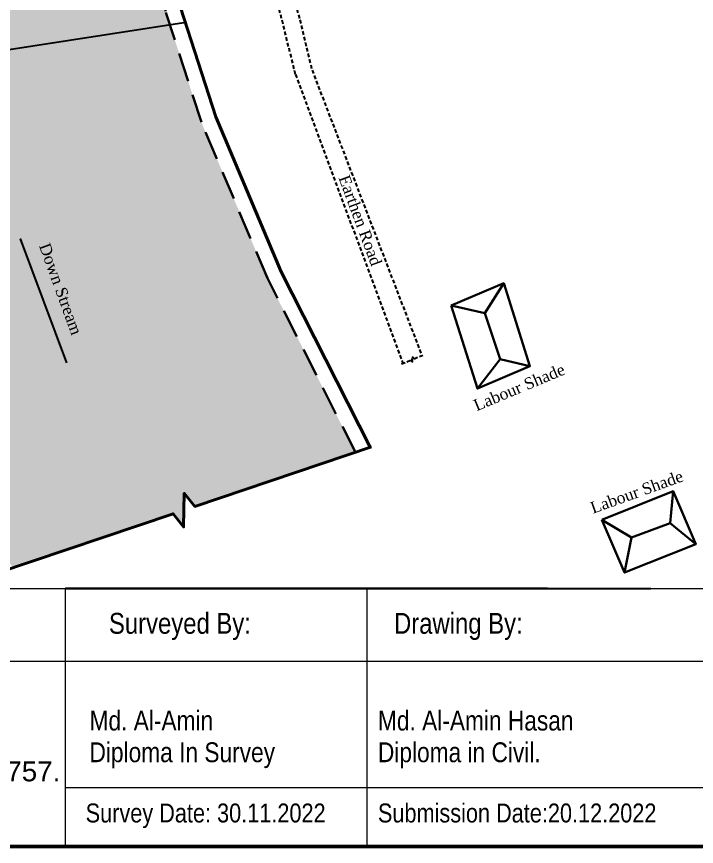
# Model space of a CAD drawing. Header units: inches. Extents: x 771028 to 773337, y 2500430 to 2500783.
# Drawn here: x 772407.6 to 772496.1, y 2500433.5 to 2500541.5 of the extents above; entities that cross this region are included whole.
import ezdxf
from ezdxf import colors
from ezdxf.entities.mleader import LeaderData, LeaderLine
from ezdxf.enums import TextEntityAlignment as Align
from ezdxf.math import Vec2, Vec3

# ---------------------------------------------------------------- set-up
doc = ezdxf.new("R2010")
doc.units = ezdxf.units.IN
doc.header["$MEASUREMENT"] = 0
doc.header["$PDMODE"] = 98
doc.header["$PDSIZE"] = 0.2
doc.linetypes.add('DASHED', pattern=[0.75, 0.5, -0.25])
doc.linetypes.add('DASHED2', pattern=[0.375, 0.25, -0.125])
for name, color, linetype in [('Chainage_TXT', 7, 'Continuous'), ('katcha road', 3, 'Continuous'), ('text', 7, 'Continuous'), ('TEXTO', 7, 'Continuous'), ('Water Body', 4, 'Continuous')]:
    doc.layers.add(name, color=color, linetype=linetype)
for name, color, linetype, lineweight in [('KHAL+RIVER BANK', 160, 'Continuous', 18), ('SHED', 7, 'Continuous', 30), ('Water Line', 4, 'DASHED', 18)]:
    doc.layers.add(name, color=color, linetype=linetype, lineweight=lineweight)
doc.styles.get("Standard").update_dxf_attribs({"font": 'arial.ttf', "height": 1})
doc.styles.add('SWIS', font='swissc.ttf')
doc.styles.add('text', font='arial.ttf')
doc.styles.add('TR', font='times.ttf')
doc.dimstyles.get("Standard").update_dxf_attribs({"dimtxt": 0.18, "dimasz": 0.18, "dimexe": 0.18, "dimexo": 0.0625, "dimgap": 0.09, "dimtad": 0, "dimtih": 1, "dimtoh": 1, "dimzin": 0, "dimdsep": 46, "dimtxsty": 'Standard', "dimcen": 0.09, "dimadec": 0, "dimazin": 0, "dimtfac": 1, "dimtofl": 0, "dimtmove": 0, "dimatfit": 3, "dimfxl": 1, "dimtolj": 1, "dimtzin": 0, "dimarcsym": 0})

# ---------------------------------------------------------------- blocks, each defined once
blk = doc.blocks.new('*D20')
at = {"layer": 'Chainage_TXT', "color": 0, "lineweight": -2, "transparency": 16777216}
for p, q in [((772429.36, 2500540.72), (772404.49, 2500536.85)), ((772429.53, 2500540.8), (772429.51, 2500540.92)), ((772376.25, 2500532.46), (772401.13, 2500536.33)), ((772376.06, 2500532.49), (772376.04, 2500532.61))]:
    blk.add_line(p, q, dxfattribs=at)
at = {"layer": 'Chainage_TXT', "color": 0, "transparency": 16777216}
for points in [[(772429.36, 2500540.75), (772429.37, 2500540.69), (772429.54, 2500540.74)], [(772376.25, 2500532.49), (772376.25, 2500532.43), (772376.07, 2500532.43)]]:
    blk.add_solid(points, dxfattribs=at)
at = {"layer": 'Defpoints', "color": 0, "transparency": 16777216}
for p in [(772429.54, 2500540.74), (772429.54, 2500540.74), (772376.07, 2500532.43)]:
    blk.add_point(p, dxfattribs=at)
at = {"layer": 'Chainage_TXT', "color": 0, "transparency": 16777216, "insert": (772402.81, 2500536.59), "char_height": 1, "attachment_point": 5}
blk.add_mtext('\\A1;54.11', dxfattribs=at)

msp = doc.modelspace()

# ---------------------------------------------------------------- hatches: boundary and pattern name
at = {"layer": 'Water Line', "linetype": 'Continuous', "lineweight": 9, "ltscale": 15, "true_color": 0x7aafdf}
h = msp.add_hatch(dxfattribs=at)
h.set_pattern_fill('ANSI33', color=143, scale=8, angle=25)
h.paths.add_polyline_path([(772425.516, 2500626.303), (772430.661, 2500666.593), (772401.776, 2500666.765), (772401.039, 2500668.83), (772399.514, 2500664.718), (772398.776, 2500666.783), (772369.897, 2500666.955), (772367.909, 2500653.504), (772366.288, 2500642.907), (772365.593, 2500623.585), (772366.555, 2500606.496), (772368.077, 2500584.836), (772368.246, 2500583.711), (772423.461, 2500579.408), (772423.318, 2500592.944), (772424.791, 2500613.538)])
h.paths.add_polyline_path([(772423.461, 2500579.408), (772368.246, 2500583.711), (772369.223, 2500577.232), (772423.649, 2500572.238), (772423.513, 2500574.439)])
h.paths.add_polyline_path([(772423.649, 2500572.238), (772369.223, 2500577.232), (772370.499, 2500568.769), (772376.577, 2500538.576), (772381.804, 2500517.963), (772393.085, 2500492.735), (772407.055, 2500469.76), (772427.934, 2500476.795), (772429.302, 2500475.082), (772429.408, 2500479.467), (772430.777, 2500477.753), (772451.683, 2500484.799), (772440.219, 2500507.465), (772431.625, 2500527.781), (772426.962, 2500542.226), (772424.469, 2500558.966)])
h.paths.add_polyline_path([(772388.168, 2500646.181), (772389.078, 2500634.695), (772393.001, 2500635.307), (772392.091, 2500646.794)], flags=16)

# ---------------------------------------------------------------- linework, layer by layer
at = {"lineweight": 15}
for p, q in [((772232.254, 2500467.053, 0), (772585.054, 2500467.053, 0)), ((772453.17, 2500467.053), (772453.17, 2500433.475)), ((772584.747, 2500457.561), (772326.906, 2500457.562)), ((772540.281, 2500441.115), (772413.947, 2500441.115))]:
    msp.add_line(p, q, dxfattribs=at)
at = {"linetype": 'DASHED', "lineweight": 25}
msp.add_line((772413.946, 2500467.053), (772466.999, 2500467.053), dxfattribs=at)
at = {"lineweight": 25}
msp.add_line((772427.217, 2500467.047), (772490.148, 2500467.047), dxfattribs=at)
msp.add_lwpolyline([(772232.254, 2500433.476), (772585.054, 2500433.476), (772585.054, 2500682.956), (772232.254, 2500682.956)], close=True)
at = {"lineweight": 50}
msp.add_lwpolyline([(772232.254, 2500433.476), (772585.054, 2500433.476), (772585.054, 2500682.956), (772232.254, 2500682.956)], close=True, dxfattribs=at)
at = {"lineweight": 25}
msp.add_lwpolyline([(772476.713, 2500467.054), (772413.946, 2500467.055)], close=True, dxfattribs=at)
at = {"lineweight": 15}
msp.add_lwpolyline([(772413.947, 2500433.475), (772413.947, 2500467.053), (772476.713, 2500467.053)], dxfattribs=at)
at = {"layer": 'katcha road', "linetype": 'DASHED2', "lineweight": 25, "ltscale": 2}
for p, q in [((772458.873, 2500496.781, 6.926), (772459.12, 2500496.512, 6.926)), ((772459.12, 2500496.512, 6.926), (772459.088, 2500497.242, 6.926)), ((772459.088, 2500497.242, 6.926), (772459.335, 2500496.972, 6.926))]:
    msp.add_line(p, q, dxfattribs=at)
for points, elevation in [([(772443.891, 2500534), (772441.772, 2500542.507), (772439.492, 2500553.16), (772438.956, 2500560.683), (772438.892, 2500567.168), (772439.081, 2500568.505), (772441.906, 2500570.454), (772443.475, 2500571.957), (772445.601, 2500574.804), (772445.601, 2500574.804)], 10.989), ([(772451.781, 2500571.559), (772447.55, 2500571.95), (772444.614, 2500569.896), (772442.576, 2500566.132), (772441.677, 2500561.1), (772441.499, 2500554.447), (772442.47, 2500548.274), (772444.444, 2500541.09), (772446.037, 2500534.556), (772460.341, 2500497.388)], 10.989), ([(772443.891, 2500534), (772457.867, 2500496.365)], 2.863), ([(772457.701, 2500496.297), (772458.873, 2500496.781)], 2.863), ([(772459.335, 2500496.972), (772460.507, 2500497.457)], 6.926)]:
    msp.add_lwpolyline(points, dxfattribs=dict(at, elevation=elevation))
at = {"layer": 'KHAL+RIVER BANK', "lineweight": 40, "ltscale": 15}
for points in [[(772453.598, 2500485.444), (772442.034, 2500508.307), (772433.501, 2500528.479), (772428.916, 2500542.684), (772426.46, 2500559.176), (772425.513, 2500574.512), (772425.319, 2500592.883), (772426.787, 2500613.409), (772427.509, 2500626.119), (772432.675, 2500666.581)], [(772404.941, 2500469.048), (772427.934, 2500476.795), (772429.302, 2500475.082), (772429.408, 2500479.467), (772430.777, 2500477.753), (772453.769, 2500485.501)]]:
    msp.add_lwpolyline(points, dxfattribs=at)
at = {"layer": 'SHED', "lineweight": 30}
for points in [[(772464.158, 2500503.893), (772471.011, 2500506.796), (772474.422, 2500495.984), (772467.57, 2500493.081)], [(772483.782, 2500475.996), (772493.074, 2500479.717), (772496.034, 2500472.843), (772486.742, 2500469.122)]]:
    msp.add_lwpolyline(points, close=True, dxfattribs=at)
for points in [[(772464.158, 2500503.893), (772468.529, 2500502.904), (772471.011, 2500506.796), (772468.529, 2500502.904), (772470.56, 2500496.899), (772467.57, 2500493.081), (772470.56, 2500496.899), (772474.422, 2500495.984)], [(772483.782, 2500475.996), (772487.659, 2500473.701), (772486.742, 2500469.122), (772487.659, 2500473.701), (772492.672, 2500475.545), (772493.074, 2500479.717), (772492.672, 2500475.545), (772496.034, 2500472.843)]]:
    msp.add_lwpolyline(points, dxfattribs=at)
at = {"layer": 'Water Body', "linetype": 'DASHED2', "lineweight": 30, "ltscale": 15}
msp.add_lwpolyline([(772451.683, 2500484.799), (772440.219, 2500507.465), (772431.625, 2500527.781), (772426.962, 2500542.226), (772424.469, 2500558.966), (772423.513, 2500574.439), (772423.318, 2500592.944), (772424.791, 2500613.538), (772425.516, 2500626.303), (772430.661, 2500666.593)], dxfattribs=at)

# ---------------------------------------------------------------- texts
at = {"layer": 'text', "style": 'TR'}
for s, rotation, p in [('Earthen Road', 290.37291, (772450.168, 2500520.797, 2.863)), ('Down Stream', 290.00647, (772411.17, 2500511.941)), ('Labour Shade', 22.6663, (772467.187, 2500490.822)), ('Labour Shade', 19.76978, (772482.374, 2500477.493))]:
    msp.add_text(s, height=1.5, rotation=rotation, dxfattribs=at).set_placement(p, align=Align.MIDDLE_LEFT)
at = {"layer": 'text', "linetype": 'Continuous', "lineweight": 15, "style": 'SWIS'}
for s, p in [('Surveyed By:', (772428.835, 2500462.184)), ('Drawing By:', (772465.098, 2500462.183))]:
    msp.add_text(s, height=2.71383, rotation=359.99986, dxfattribs=at).set_placement(p, align=Align.MIDDLE)
at = {"layer": 'text', "color": 5, "insert": (772329.423, 2500454.846, -0.002), "char_height": 2.58865, "width": 89.26361, "attachment_point": 1, "style": 'text'}
msp.add_mtext('{\\fArial|b1|i0|c0|p34;\\H1.38889x;\\C6;THE B.N. SOIL & SURVEY\\C86; \\fArial|b0|i0|c0|p34;\\H0.72x;\\P\\C85;\\c4766296;House # 819, Po Office Road, Middle Badda,\\P\\C215;\\c10507177;Badda, Dhaka-1212, 01902-978529, 01711-976757.\\C236;\\P\\C11;\\c7500274;Email: thebnsoilandsurvey@gmail.com}', dxfattribs=at)
at = {"layer": 'TEXTO', "linetype": 'ByBlock', "lineweight": 15, "style": 'SWIS'}
for s, height, p in [('Md. Al-Amin', 2.58213, (772417.06, 2500448.568)), ('Md. Al-Amin Hasan', 2.58213, (772454.622, 2500448.568)), ('Diploma In Survey', 2.58213, (772417.06, 2500444.44)), ('Diploma in Civil. ', 2.58213, (772454.622, 2500444.439)), ('Survey Date: 30.11.2022', 2.46588, (772416.559, 2500436.594)), ('Submission Date:20.12.2022', 2.46588, (772454.622, 2500436.594))]:
    msp.add_text(s, height=height, rotation=359.99986, dxfattribs=at).set_placement(p)

# ---------------------------------------------------------------- dimensions: what is measured, and where the dimension line sits
at = {"layer": 'Chainage_TXT'}
dim = msp.add_aligned_dim(p1=(772376.072, 2500532.431), p2=(772429.542, 2500540.743), distance=0, dimstyle='Standard', dxfattribs=at)
dim.commit()
dim.dimension.update_dxf_attribs({"geometry": '*D20', "text_midpoint": (772402.807, 2500536.587)})

# ---------------------------------------------------------------- leaders
at = {"layer": 'text'}
ml = msp.add_multileader_mtext('Standard', dxfattribs=at)
ml.set_content('', color=256)
ml.set_leader_properties()
ml.build(insert=Vec2(0, 0))
ml.multileader.update_dxf_attribs({"text_right_attachment_type": 6, "dogleg_length": 0.36, "arrow_head_size": 2})
ctx = ml.context
ctx.base_point, ctx.char_height, ctx.arrow_head_size, ctx.landing_gap_size, ctx.plane_origin, ctx.plane_x_axis, ctx.plane_y_axis = Vec3(772408.071, 2500512.566), 1, 2, 0.09, Vec3(772414.823, 2500494.563), Vec3(-0.9365358, -0.350572), Vec3(0.350572, -0.9365358)
ctx.right_attachment, ctx.text_align_type = 6, 2
notes = []
notes.append((ctx, [(1, (1, 1, 0), (772408.071, 2500512.566), (-1, 0), 1.396982529655588e-11, [(0, [(772414.823, 2500494.563)], 0, [])])]))
ctx.mtext.insert, ctx.mtext.text_direction, ctx.mtext.rotation, ctx.mtext.alignment, ctx.mtext.flow_direction = Vec3(772408.506, 2500511.661), Vec3(-0.9365358, -0.350572), 3.4997745, 3, 5
for ctx, leaders in notes:
    for number, flags, end, landing, length, lines in leaders:
        leader = LeaderData()
        leader.index, (leader.has_last_leader_line, leader.has_dogleg_vector, leader.attachment_direction) = number, flags
        leader.last_leader_point, leader.dogleg_vector, leader.dogleg_length = Vec3(end), Vec3(landing), length
        for number, points, colour, breaks in lines:
            line = LeaderLine()
            line.index, line.vertices, line.color, line.breaks = number, Vec3.list(points), colors.encode_raw_color(colour), breaks
            leader.lines.append(line)
        ctx.leaders.append(leader)

doc.saveas('drawing.dxf')
